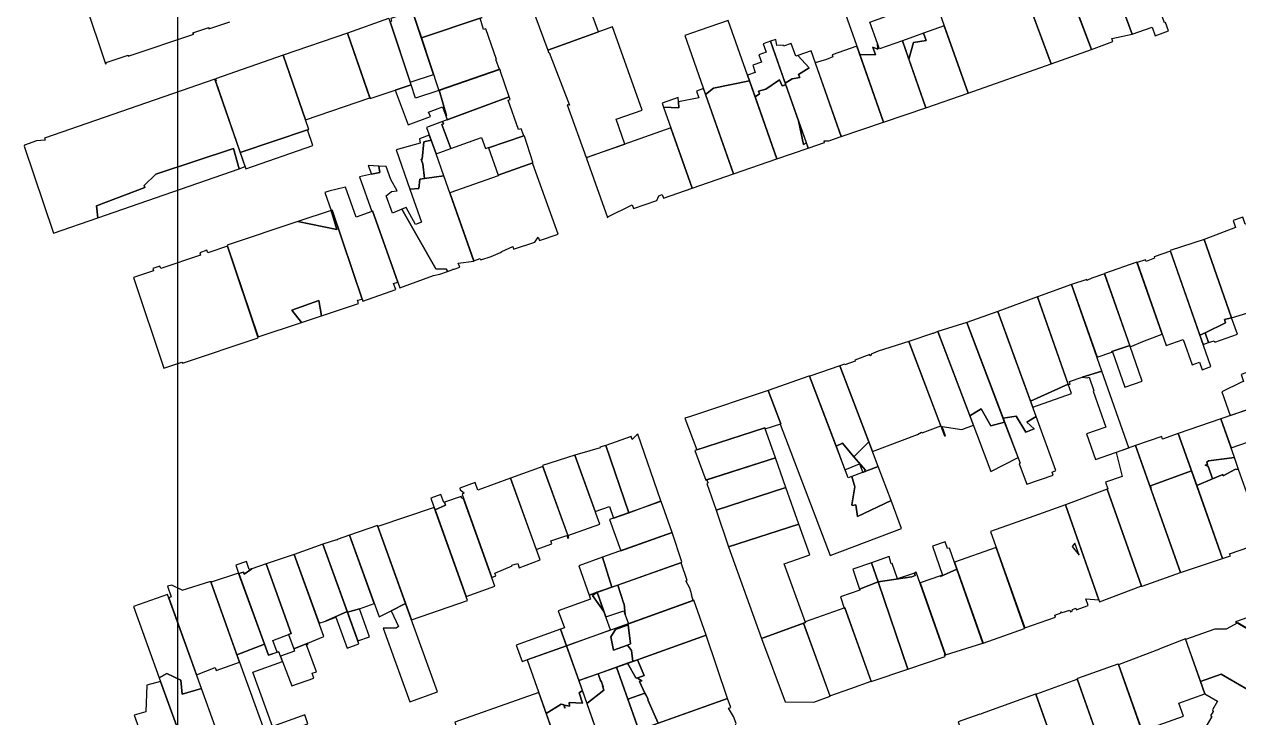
# Model space of a CAD drawing. Header units: metres. Extents: x -20 to 432, y -24 to 322.
# Drawn here: x -19.8 to 137.3, y 91 to 180.8 of the extents above; entities that cross this region are included whole.
import ezdxf

# ---------------------------------------------------------------- set-up
doc = ezdxf.new("R2010")
doc.units = ezdxf.units.M

msp = doc.modelspace()

# ---------------------------------------------------------------- linework, layer by layer
for points in [[(0, 0), (400, 0), (400, 300), (0, 300)], [(120.3984, 194.0938), (121.3125, 192.5625), (121.8984, 190.8125), (121.7734, 190.7813), (122.0469, 190.0625), (121.5781, 189.875), (120.3047, 189.3125), (120.2578, 189.4375), (119.9375, 189.3125), (123.5781, 179.4688), (126.1484, 180.4063), (126.5313, 179.2813), (128.25, 179.9063), (127.8594, 181), (127.7578, 180.9688), (122.8672, 194.8125), (122.1016, 194.7813), (121.8125, 195.0313), (121.9063, 194.75), (120.2031, 194.625), (120.3984, 194.0938)], [(112.9922, 191.625), (118.2813, 177.5), (121.0625, 178.5313), (120.9219, 178.9375), (123.5625, 179.5), (119.9375, 189.3125), (119.3125, 190.9688), (118.7734, 192.4375), (118.6172, 192.375), (118.5859, 192.4688), (112.9922, 191.625)], [(89.6797, 187.7188), (85.0703, 186.0938), (85.2344, 185.9063), (85.1172, 185.875), (88.3047, 176.8438), (90.3438, 176.8125), (89.9844, 177.7813), (90.625, 177.5313), (90.5938, 178.2813), (89.6172, 181.0313), (91.7656, 181.8125), (89.6797, 187.7188)], [(56.4141, 185.125), (58.7344, 186), (58.5547, 186.375), (46.2578, 181.9375), (47.9219, 177.4063), (54.4922, 179.7813), (53.6328, 182.125), (56.7422, 183.25), (56.3984, 184.2188), (56.4609, 184.2188), (56.4141, 185.125)], [(109.3047, 185.7813), (105.2578, 184.375), (103.1953, 186.3438), (102.8203, 186.125), (102.4531, 186.6875), (101.7578, 186.4063), (102.0625, 185.5), (98.0234, 184), (102.3125, 171.8438), (113.0938, 175.6563), (109.3047, 185.7813)], [(37.9141, 184.9375), (30.7734, 182.5625), (30.8359, 182.375), (30.6094, 182.5), (30.4219, 182.4375), (31.5547, 179.0313), (39.4141, 181.6563), (39.375, 181.7813), (39.2813, 181.9688), (38.2969, 185), (37.9219, 184.875), (37.9141, 184.9375)], [(118.2813, 177.5), (115.6797, 184.4375), (110.2344, 183.2813), (113.0938, 175.6563), (118.2813, 177.5)], [(27.5234, 181.0625), (30.1094, 173.2813), (33.1328, 174.2813), (30.4219, 182.4375), (27.5938, 181.5313), (27.7109, 181.1875), (27.5234, 181.0625)], [(30.2266, 172.9375), (27.3906, 181.4688), (27.3125, 181.5), (22, 179.5938), (24.9219, 171.1563), (30.2266, 172.9375)], [(33.8203, 172.1875), (41.6563, 174.9063), (41.1875, 176.1875), (41.2813, 176.2188), (39.9141, 180.1875), (39.6094, 180.0938), (39.1484, 181.5625), (31.5547, 179.0313), (33.8203, 172.1875)], [(74.0234, 173.4375), (71.2734, 181.25), (67.6641, 180), (65.6563, 179.3125), (68.3516, 171.6563), (69.3828, 172.5), (74.0234, 173.4375)], [(21.9844, 179.625), (13.6719, 176.75), (16.5781, 168.375), (24.8906, 171.25), (21.9844, 179.625)], [(50.7109, 170.3125), (50.4453, 170.3438), (52.9063, 163.5), (57.9063, 165.25), (56.7656, 168.4688), (60.1563, 169.6563), (56.2969, 180.4375), (47.9219, 177.4063), (48.0313, 177.0938), (48.0938, 177.125), (50.7109, 170.3125)], [(95.2422, 178.4063), (96.8906, 178.6563), (96.5625, 179.5938), (93.8125, 178.625), (94.6484, 176.25), (95.2422, 178.4063)], [(96.8906, 178.6563), (95.2422, 178.4063), (94.6484, 176.25), (96.8672, 169.9688), (102.3125, 171.8438), (99.2422, 180.5625), (96.5625, 179.5938), (96.8906, 178.6563)], [(78.7344, 172.9375), (76.75, 178.5625), (75.8047, 178.2188), (76.1875, 177.1563), (75.25, 176.8125), (75.5781, 175.875), (74.4453, 175.4688), (74.7813, 174.5313), (73.7656, 174.1563), (74.75, 171.375), (75.3359, 171.7813), (75.2031, 172.125), (76.125, 172.3438), (77.9297, 173.5938), (78.2734, 172.8125), (78.7344, 172.9375)], [(78.6484, 173.1563), (79.5313, 173.7188), (80.5391, 173.875), (80.3906, 174.25), (81.7656, 175.125), (80.3047, 176.7188), (80.0234, 176.625), (79.4375, 178.2813), (78.4219, 177.9375), (78.3828, 178.0625), (77.5469, 178), (77.4531, 178.8125), (76.75, 178.5625), (78.6484, 173.1563)], [(84.8281, 176.5313), (84.0078, 176.1875), (82.5313, 175.7813), (85.9141, 166.2188), (91.3906, 168.0938), (87.9141, 177.9375), (84.7266, 176.8125), (84.8281, 176.5313)], [(89.9844, 177.7813), (90.3438, 176.8125), (88.3047, 176.8438), (91.3906, 168.0938), (96.8672, 169.9688), (93.8125, 178.625), (90.8359, 177.5938), (90.5938, 178.2813), (90.625, 177.5313), (89.9844, 177.7813)], [(17, 167.1563), (13.6719, 176.75), (4.8984, 173.6875), (4.9922, 173.4375), (4.8984, 173.4375), (8.125, 164.1563), (16.8203, 167.0938), (17, 167.1563)], [(84.3125, 165.6563), (85.9141, 166.2188), (81.9922, 177.3125), (80.3047, 176.7188), (81.7656, 175.125), (80.3906, 174.25), (80.5391, 173.875), (79.5313, 173.7188), (78.6484, 173.1563), (81.625, 164.7188), (83.75, 165.4688), (83.6719, 165.6875), (84.3125, 165.6563)], [(33.8828, 172.2188), (34.8203, 168.9375), (34.7109, 168.9063), (34.8906, 168.4063), (42.9375, 171.375), (41.8125, 174.6563), (41.7813, 174.7813), (41.7344, 174.9375), (33.8828, 172.2188)], [(-2.7891, 161.3438), (7.2344, 164.6875), (7.9922, 162.0625), (8.7578, 162.3438), (4.8203, 173.6563), (-17.2031, 166), (-17.1172, 165.7813), (-18.2344, 165.6563), (-19.8281, 165.0938), (-19.8359, 165), (-16.0625, 153.7188), (-10.2969, 155.7188), (-10.5, 157.25), (-4.2187, 159.625), (-4.3047, 159.9063), (-2.7891, 161.3438)], [(34.8203, 168.9375), (33.8828, 172.2188), (33.8203, 172.1875), (30.8047, 171.1875), (30.2266, 172.9375), (28.1875, 172.25), (29.8516, 167.75), (32.7188, 168.8125), (32.5, 169.4063), (34.2891, 170.0625), (34.7109, 168.9063), (34.8203, 168.9375)], [(74.0234, 173.4375), (69.3828, 172.5), (68.3516, 171.6563), (71.9688, 161.4063), (77.5781, 163.3438), (74.0234, 173.4375)], [(81.625, 164.7188), (81.3906, 165.4063), (81.0156, 165.1875), (80.375, 168.2813), (78.7344, 172.9375), (78.2734, 172.8125), (77.9297, 173.5938), (76.125, 172.3438), (75.2031, 172.125), (75.3359, 171.7813), (74.75, 171.375), (77.5781, 163.3438), (81.625, 164.7188)], [(43.0625, 171.0313), (42.9375, 171.375), (34.2891, 168.1875), (34.4063, 167.875), (34.2109, 167.7813), (35.3672, 164.6875), (39.3516, 166.0938), (39.8438, 164.6875), (40.2266, 164.8125), (40.25, 164.75), (44.8281, 166.3438), (44.7656, 166.4375), (44.4688, 167.2188), (44.1172, 167.125), (42.7891, 170.9375), (43.0625, 171.0313)], [(64.8516, 170.7188), (64.8984, 169.9375), (62.9063, 170.0313), (66.6016, 159.5313), (71.9688, 161.4063), (68.0703, 172.4375), (67.1484, 172.125), (67.4688, 171.25), (64.8516, 170.7188)], [(64.8984, 169.9375), (64.8516, 170.7188), (64.8125, 171.2813), (62.7188, 170.5625), (62.9063, 170.0313), (64.8984, 169.9375)], [(34.2109, 167.7813), (34.4063, 167.875), (34.2891, 168.1875), (32.2188, 167.4063), (33.4531, 164), (35.3672, 164.6875), (34.2109, 167.7813)], [(81.0156, 165.1875), (81.3906, 165.4063), (80.375, 168.2813), (81.0156, 165.1875)], [(8.125, 164.1563), (8.8594, 162.0625), (17.5156, 165.0625), (16.8203, 167.0938), (8.125, 164.1563)], [(55.7188, 155.7813), (55.7031, 155.8438), (58.8516, 157.375), (59.0156, 156.9063), (62.0156, 157.9688), (62.2813, 158.5625), (62.7422, 158.7188), (62.8984, 158.25), (66.6016, 159.5313), (63.8438, 167.3438), (53.0391, 163.5313), (53.0703, 163.4688), (52.9375, 163.4063), (55.6641, 155.75), (55.7188, 155.7813)], [(28.2813, 164.5), (30.0703, 159.4375), (31.2344, 159.5), (31.375, 160.7188), (31.9688, 160.8125), (31.7344, 162.6875), (31.5234, 163.25), (31.6563, 163.2813), (31.8984, 165.5313), (32.8125, 165.7813), (32.5859, 166.4063), (31.3281, 165.9375), (31.3984, 165.375), (28.2813, 164.5)], [(31.5234, 163.25), (31.7344, 162.6875), (31.9688, 160.8125), (34.4531, 161.1563), (33.4531, 164), (32.8125, 165.7813), (31.8984, 165.5313), (31.6563, 163.2813), (31.5234, 163.25)], [(44.8906, 166.2813), (44.8281, 166.3438), (40.25, 164.75), (41.4922, 161.2188), (45.9844, 162.8125), (45.9766, 162.9063), (44.8906, 166.2813)], [(-10.2969, 155.7188), (7.9922, 162.0625), (7.2344, 164.6875), (-2.7891, 161.3438), (-4.3047, 159.9063), (-4.2187, 159.625), (-10.5, 157.25), (-10.2969, 155.7188)], [(25.2422, 156.5938), (28.7813, 146.625), (33.1328, 148.2188), (33.9531, 148.4063), (34.9219, 148.75), (34.8281, 149.0625), (33.4219, 149.0938), (29.0156, 156.8125), (27.8203, 156.3125), (26.9922, 158.5625), (27.6953, 159.125), (28.4141, 159.1875), (27.6094, 160.6563), (27.0156, 162.3438), (26.0391, 162.4063), (26.1719, 161.5625), (25.0859, 161.3438), (23.5625, 161.0313), (25.1563, 156.5313), (25.2422, 156.5938)], [(26.0391, 162.4063), (24.6797, 162.4688), (25.0859, 161.3438), (26.1719, 161.5625), (26.0391, 162.4063)], [(41.9766, 151.3438), (43.3984, 152), (43.4688, 151.6563), (46.2344, 152.5625), (46.6953, 153.2188), (46.8438, 152.7813), (49.2734, 153.5938), (45.9766, 162.7188), (45.9844, 162.8125), (41.4922, 161.2188), (41.5156, 161.1563), (35.2344, 158.9375), (38.3359, 150.1563), (39.1719, 150.4375), (39.2344, 150.25), (40.6094, 150.7188), (41.8203, 151.2188), (41.9766, 151.3438)], [(29.0156, 156.8125), (33.4219, 149.0938), (34.8281, 149.0625), (34.9219, 148.75), (35.6094, 149), (35.5859, 149.0625), (35.7969, 149.0625), (36.5234, 149.3125), (36.3281, 149.8438), (38.3516, 150.0938), (34.4531, 161.1563), (31.9688, 160.8125), (31.375, 160.7188), (31.2344, 159.5), (30.0703, 159.4375), (31.5859, 155.125), (30.7891, 154.8438), (29.5859, 157.0625), (29.0156, 156.8125)], [(20.0313, 156.6875), (23.9688, 144.9063), (28.2656, 146.4375), (27.9531, 147.2188), (28.5078, 147.375), (25.2422, 156.5938), (25.1563, 156.5313), (23.1172, 155.8125), (21.7344, 159.6875), (19.6016, 159.1563), (19.0547, 158.9688), (19.8828, 156.6563), (20.0313, 156.6875)], [(14.8125, 143.75), (18.3047, 145), (18.625, 143), (23.4141, 144.625), (23.2969, 145.0313), (23.8906, 145.1563), (20.0313, 156.6875), (19.8906, 156.6563), (20.6172, 154.1875), (15.5781, 155.2188), (6.4375, 152.1563), (10.4141, 140.2813), (16.0391, 142.1563), (14.8125, 143.75)], [(15.5781, 155.2188), (20.6172, 154.1875), (19.8906, 156.6563), (15.5781, 155.2188)], [(141.8281, 144.4063), (138.2969, 154.9375), (138.2031, 154.9063), (137.8672, 155.8125), (136.6094, 155.3438), (136.9375, 154.4375), (132.8594, 152.9063), (136.4297, 142.75), (141.8281, 144.4063)], [(133.0234, 140.8125), (135.6563, 142.0938), (135.5, 142.5313), (136.4297, 142.75), (132.8594, 152.9063), (128.4766, 151.4688), (132.3281, 140.5), (133.0234, 140.8125)], [(0.5547, 137.0313), (0.6563, 136.9063), (10.4453, 140.1563), (6.4766, 152.0313), (3.9141, 151.1875), (3.8047, 151.5), (2.875, 151.1875), (2.9844, 150.875), (-2.1797, 149.1563), (-2.2891, 149.4688), (-3.2187, 149.1563), (-3.1094, 148.8438), (-5.6875, 148), (-1.7812, 136.25), (0.5547, 137.0313)], [(125.2813, 150.2813), (124.2031, 149.9063), (127.9609, 139.1875), (130.1797, 139.9688), (131.3438, 136.6563), (132.2813, 137), (132.6172, 136.0313), (133.75, 136.4375), (128.5, 151.4063), (126.3906, 150.6563), (126.4375, 150.5), (125.3594, 150.0625), (125.2813, 150.2813)], [(119.9766, 148.5), (123.3125, 139), (125.1563, 139.7813), (127.4609, 140.625), (124.1797, 149.9688), (119.9766, 148.5)], [(118.3359, 147.9063), (117.7109, 147.5938), (117.6719, 147.7188), (115.7031, 147.0625), (119.0078, 137.6563), (120.9375, 138.3125), (120.9141, 138.4063), (123.25, 139.1875), (119.9922, 148.4688), (118.3359, 147.9063)], [(115.2891, 134.125), (115.5469, 134.1875), (115.4297, 134.5313), (117.0703, 135.0625), (119.6406, 135.8438), (115.7031, 147.0625), (111.2969, 145.4688), (115.2891, 134.125)], [(18.3047, 145), (14.8125, 143.75), (16.0391, 142.1563), (18.625, 143), (18.3047, 145)], [(115.2734, 134.1563), (111.2969, 145.4688), (106.1563, 143.5938), (110.4063, 131.9688), (115.2734, 134.1563)], [(109.8047, 127.9375), (110.8594, 128.4063), (109.9063, 129.25), (111.1328, 129.9688), (106.1563, 143.5938), (102.1484, 142.1563), (106.8516, 129.75), (108.5469, 130.0313), (109.8047, 127.9375)], [(105.2813, 128.7813), (107.0391, 129.25), (102.1484, 142.1563), (98.4063, 140.9688), (102.5391, 130.0625), (104.0234, 130.9688), (105.2813, 128.7813)], [(135.6563, 142.0938), (133.0234, 140.8125), (133.4531, 139.5625), (134.1719, 139.7813), (134.2734, 139.5938), (137.1797, 140.625), (136.4297, 142.75), (135.5, 142.5313), (135.6563, 142.0938)], [(99.4141, 127.5), (98.9609, 128.6875), (101.4922, 128.2813), (103, 128.875), (98.4063, 140.9688), (97.8047, 140.75), (97.7109, 140.7188), (94.6484, 139.6875), (99.2891, 127.4688), (99.4141, 127.5)], [(133.4531, 139.5625), (133.0234, 140.8125), (132.3281, 140.5), (132.7422, 139.3125), (133.4531, 139.5625)], [(89.9453, 125.4375), (95.7891, 127.6563), (96.2813, 127.9375), (96.3672, 127.875), (98.7891, 128.7813), (94.6484, 139.6875), (90.6875, 138.4375), (89.7656, 138.0625), (89.7969, 137.9063), (89.6484, 137.8438), (89.5938, 138), (87.6719, 137.2813), (87.7188, 137.1563), (86.3594, 136.6563), (86.3203, 136.7813), (85.7266, 136.5625), (89.9453, 125.4375)], [(120.9141, 138.4063), (120.9375, 138.3125), (121.0156, 138.3438), (122.625, 133.7813), (124.8672, 134.5625), (123.25, 139.1875), (120.9141, 138.4063)], [(86.7813, 122.0313), (81.7891, 135.1875), (81.7266, 135.1875), (76.4609, 133.3438), (78.0938, 129.0313), (77.9922, 129), (84.4531, 112), (93.7109, 115.5), (92.3438, 119.125), (87.9922, 117.0313), (87.8125, 118.5313), (87.3203, 118.4688), (87.2734, 118.5625), (87.6563, 120.875), (87.2734, 122.2188), (86.7813, 122.0313)], [(85.2266, 126.125), (86.0781, 126.5313), (87.5469, 124.7813), (89.4688, 126.6875), (85.7266, 136.5625), (81.8516, 135.1875), (81.7891, 135.1875), (85.2266, 126.125)], [(123.1328, 125.9063), (119.6406, 135.8438), (117.0703, 135.0625), (117.7422, 134.9688), (118, 135.0625), (118.6172, 133.3125), (118.5156, 133.2813), (120.1563, 128.5938), (117.6406, 127.7188), (118.8047, 124.4063), (123.1328, 125.9063)], [(135.1797, 133.1563), (136.25, 130.0938), (140.3672, 131.5313), (138.8594, 135.8438), (137.6563, 135.4063), (137.9688, 134.5313), (137.7109, 134.4375), (135.1797, 133.1563)], [(110.6875, 131.1875), (115.6953, 132.9688), (115.2734, 134.1563), (110.4063, 131.9688), (110.6875, 131.1875)], [(66.3828, 130), (65.6563, 129.75), (67.1953, 125.6875), (76.0078, 128.5), (76.0469, 128.4063), (78.0938, 129.0313), (76.4609, 133.3438), (66.3828, 130)], [(108.7813, 124.6563), (107.0391, 129.25), (105.2813, 128.7813), (104.0234, 130.9688), (102.5391, 130.0625), (105.2734, 122.875), (108.7813, 124.6563)], [(139.6094, 123.8438), (139.6875, 123.625), (142.6641, 124.5625), (140.2109, 131.4688), (135.0156, 129.6875), (136.3594, 125.9063), (139.75, 127.0938), (140.75, 124.25), (139.6094, 123.8438)], [(106.8516, 129.75), (109.0625, 123.9375), (108.9141, 123.875), (109.9297, 121.2188), (113.3203, 122.4063), (113.1953, 122.7813), (113.6797, 123), (111.1328, 129.9688), (109.9063, 129.25), (110.8594, 128.4063), (109.8047, 127.9375), (108.5469, 130.0313), (106.8516, 129.75)], [(133.375, 123.4375), (133.4141, 123.5), (133.3984, 123.5625), (133.0078, 123.6875), (133.3281, 123.75), (133.2344, 124.0625), (133.4297, 124.25), (136.7891, 124.6563), (135.0156, 129.6875), (129.5313, 127.7813), (131.9063, 121.0625), (133.9453, 121.9063), (133.4375, 123.4375), (133.375, 123.4375)], [(59.5703, 127.6875), (59.4453, 127.625), (58.8516, 127), (58.7031, 127.4063), (55.4531, 126.25), (58.4219, 117.5313), (62.5313, 119.0625), (59.5703, 127.6875)], [(76.0078, 128.5), (66.9453, 125.5938), (68.3594, 121.75), (77.375, 124.625), (76.0078, 128.5)], [(126.0234, 120.5), (125.9297, 121), (131.2422, 122.9375), (129.5313, 127.7813), (127.5, 127.0625), (127.3906, 127.4063), (124.0078, 126.2188), (126.0234, 120.5)], [(53.3672, 125.5313), (51.4375, 124.9688), (54.0703, 117.6875), (55.8984, 118.3438), (56.4453, 116.8125), (58.4219, 117.5313), (55.4531, 126.25), (54.6563, 126), (54.6953, 125.9375), (53.3672, 125.5313)], [(89.0313, 123.0313), (87.5469, 124.7813), (86.0781, 126.5313), (85.2266, 126.125), (86.3672, 123.0938), (88.2734, 123.8438), (88.6875, 122.75), (88.8516, 122.8125), (89.0313, 123.0313)], [(87.5469, 124.7813), (89.0313, 123.0313), (88.8516, 122.8125), (90.6797, 123.5), (89.4688, 126.6875), (87.5469, 124.7813)], [(120.3359, 120.5938), (124.7656, 108.0313), (124.8438, 108.0313), (129.8203, 109.7813), (124.0078, 126.2188), (121.5, 125.3438), (122.2422, 122.2188), (120.1094, 121.4688), (120.4063, 120.625), (120.3359, 120.5938)], [(51.4375, 124.9688), (47.25, 123.6563), (50.5313, 114.5625), (54.6563, 116.0625), (51.4375, 124.9688)], [(68.6953, 121.4063), (68.5078, 121.3125), (69.7266, 117.875), (78.7422, 120.7813), (77.375, 124.625), (68.4844, 121.7813), (68.6953, 121.4063)], [(137.3359, 123.125), (136.7891, 124.6563), (133.4297, 124.25), (133.2344, 124.0625), (133.3281, 123.75), (133.0078, 123.6875), (133.3984, 123.5625), (133.4141, 123.5), (133.375, 123.4375), (133.4375, 123.4375), (133.9453, 121.9063), (135.2813, 122.4688), (135.3438, 122.2813), (136.9219, 123.1563), (137.3359, 123.125)], [(50.4922, 114.2188), (50.6328, 114.2813), (47.2891, 123.5313), (43.0938, 122), (46.4219, 112.75), (48.4297, 113.5), (48.3047, 113.9063), (50.375, 114.5625), (50.4922, 114.2188)], [(87.3203, 118.4688), (87.8125, 118.5313), (87.9922, 117.0313), (92.3438, 119.125), (90.6797, 123.5), (87.2734, 122.2188), (87.6563, 120.875), (87.2734, 118.5625), (87.3203, 118.4688)], [(125.9297, 121), (126.0234, 120.5), (129.8203, 109.7813), (135.2578, 111.5938), (131.2422, 122.9375), (125.9297, 121)], [(137.3359, 123.125), (136.9219, 123.1563), (135.3438, 122.2813), (135.2813, 122.4688), (133.9453, 121.9063), (131.9063, 121.0625), (135.2578, 111.5938), (136.2656, 111.9375), (136.1719, 112.2188), (140.0313, 113.5313), (140.1641, 113.2188), (140.1016, 113.5625), (140.6953, 113.4063), (140.7656, 113.4375), (137.3359, 123.125)], [(37.0938, 120.0938), (36.8203, 119.875), (40.6797, 109.1563), (41.2109, 109.3438), (41.0859, 109.6875), (43.3047, 110.6563), (43.2813, 110.7188), (43.6797, 110.8438), (43.8984, 110.9063), (44.0313, 110.9688), (44.2109, 110.4063), (46.9141, 111.4063), (43.0938, 122), (38.875, 120.4375), (38.5078, 121.4375), (36.5156, 120.7188), (36.5938, 120.5), (37.0938, 120.0938)], [(33.3281, 117.9063), (34.6875, 118.5), (34.5625, 118.875), (34.4531, 118.8438), (34.0938, 119.875), (32.7656, 119.4063), (33.1328, 118.4063), (33.2266, 118.1875), (33.3281, 117.9063)], [(36.7969, 119.375), (36.7031, 119.625), (34.5625, 118.875), (34.6875, 118.5), (33.3281, 117.9063), (37.3516, 106.6875), (41.0859, 108.0313), (36.9609, 119.4375), (36.7969, 119.375)], [(78.7422, 120.7813), (69.7266, 117.875), (71.3125, 113.0938), (80.4219, 116.0313), (78.7422, 120.7813)], [(124.7656, 108.0313), (120.3359, 120.5938), (114.9141, 118.5313), (119.3359, 106), (124.6797, 108.0313), (124.7656, 108.0313)], [(33.2266, 118.1875), (25.9141, 115.75), (30.2734, 103.6563), (37.5313, 106.1563), (33.2266, 118.1875)], [(62.6094, 118.9688), (62.5703, 119), (55.9297, 116.6563), (57.375, 112.5938), (64.0391, 114.9688), (62.6094, 118.9688)], [(109.6719, 102.625), (113.6406, 104), (113.5313, 104.2813), (114.3828, 104.5625), (114.3281, 104.6875), (114.5, 104.5938), (115.5, 104.9063), (115.5781, 104.6875), (115.7734, 104.7813), (115.8281, 105), (116.2813, 105.1563), (116.2891, 104.9375), (117.8672, 105.5), (117.5547, 106.375), (119.25, 106.25), (114.9141, 118.5313), (110.8281, 117.0625), (105.2266, 115.0938), (109.6719, 102.625)], [(29.5156, 105.7813), (25.8594, 115.875), (22.2656, 114.625), (26.0859, 104.0313), (27.6406, 104.8438), (29.5156, 105.7813)], [(56.2031, 107.875), (65.2344, 111.0938), (65.2891, 111.1875), (64.0391, 114.9688), (55.0078, 111.75), (56.2031, 107.875)], [(81.2734, 103.3125), (78.5234, 110.9063), (81.8203, 112.0625), (80.4219, 116.0313), (71.3125, 113.0938), (72.8438, 108.8125), (75.6016, 101.25), (81.2734, 103.3125)], [(21.9531, 104.75), (18.8125, 113.4375), (15.1016, 112.125), (18.3281, 103.2188), (19.1563, 103.5), (21.9531, 104.75)], [(20.5547, 114.0313), (18.8125, 113.4375), (21.9844, 104.6563), (23.5547, 105.0938), (25.4609, 105.7813), (22.2578, 114.625), (20.6641, 114.0625), (20.6875, 114), (20.5703, 113.9688), (20.5547, 114.0313)], [(98.7578, 109.2813), (100.8672, 110.2188), (99.9063, 112.9375), (99.6641, 112.9063), (99.3438, 113.75), (97.6953, 113.1875), (99, 109.4375), (98.7344, 109.3438), (98.7578, 109.2813)], [(115.7891, 113.1563), (116.7031, 112.0313), (116.1484, 113.5938), (115.7891, 113.1563)], [(15.0391, 99.9063), (16.8672, 100.6563), (18.9453, 101.5), (15.1016, 112.125), (11.4609, 110.9063), (14.7188, 101.875), (14.375, 101.75), (15.0391, 99.9063)], [(53.2734, 106.8438), (56.2031, 107.875), (55.0078, 111.75), (51.9297, 110.6563), (53.2734, 106.8438)], [(95.375, 109.7188), (93.1875, 108.9688), (92.5078, 110.9375), (92.375, 110.9063), (92.1094, 111.8438), (89.8125, 111.0313), (90.6719, 108.5625), (95.0391, 109.2188), (95.4766, 109.4063), (95.375, 109.7188)], [(109.6406, 102.5625), (105.9453, 113.0313), (100.5547, 111.125), (104.2578, 100.625), (109.6094, 102.5313), (109.6406, 102.5625)], [(8.6172, 109.5625), (9.6328, 110.2813), (9.2734, 110.1875), (8.9375, 111.2188), (7.5625, 110.75), (7.9063, 109.7188), (7.9375, 109.6563), (8.5234, 109.8438), (8.6172, 109.5625)], [(9.6328, 110.2813), (8.6172, 109.5625), (8.5234, 109.8438), (7.9375, 109.6563), (11.7578, 99.0625), (12.8828, 99.4688), (12.3203, 101), (14.7188, 101.875), (11.4609, 110.9063), (9.6328, 110.2813)], [(66.5859, 106.9063), (66.3047, 107.75), (65.8047, 108.6875), (65.9609, 108.75), (65.1797, 111.0313), (65.2344, 111.0938), (56.9766, 108.1563), (57.7422, 105.7188), (57.8047, 105.75), (57.9531, 104.3125), (58.3672, 103.1563), (66.75, 106.1563), (66.5234, 106.9063), (66.5859, 106.9063)], [(89.8125, 111.0313), (87.3828, 110.2188), (88.2734, 107.625), (90.6719, 108.5625), (89.8125, 111.0313)], [(100.8672, 110.2188), (98.7578, 109.2813), (98.7344, 109.3438), (96.1094, 108.4375), (99.3828, 99.125), (104.2422, 100.6563), (100.8672, 110.2188)], [(-1.1484, 106.5), (2.4531, 96.5313), (4.8594, 97.5), (5, 97.0938), (8.0391, 98.1875), (4.2891, 108.5625), (4.1172, 108.5625), (0.5547, 107.4375), (0.5156, 107.5625), (-0.7578, 108.1563), (-1.2969, 108), (-0.8437, 106.625), (-1.1484, 106.5)], [(7.9063, 109.7188), (4.4609, 108.5938), (4.2891, 108.5625), (7.6953, 99.125), (11.2422, 100.5), (7.9063, 109.7188)], [(94.5391, 97.2813), (90.6719, 108.5625), (88.2734, 107.625), (88.3203, 107.5), (85.8047, 106.625), (86.2969, 105.1875), (86.3672, 105.2188), (89.7734, 95.6875), (94.5391, 97.2813)], [(99.375, 99.1563), (95.6172, 109.8125), (95.375, 109.7188), (95.4766, 109.4063), (95.0391, 109.2188), (90.6719, 108.5625), (94.5391, 97.2813), (99.3672, 98.9063), (99.2656, 99.125), (99.375, 99.1563)], [(151.3203, 108.4688), (136.9375, 103.4063), (146.8672, 97.625), (146.8984, 97.6563), (149.4844, 102.25), (149.5547, 102.1875), (151.2813, 105.3438), (151.1953, 105.4063), (151.8516, 106.5938), (151.9375, 106.5625), (152.2813, 107.1875), (151.3203, 108.4688)], [(0.4063, 95.8438), (0.5938, 94.0313), (3.0859, 94.7813), (-1.2969, 106.9375), (-5.7031, 105.375), (-2.375, 96.1563), (-1.3828, 96.7188), (0.4063, 95.8438)], [(55.1953, 104.75), (53.7188, 106.8125), (54.3203, 107.2188), (53.2734, 106.8438), (53.4531, 106.3438), (49.2813, 104.8438), (50.0781, 102.625), (49.5859, 102.4688), (50.3438, 100.3125), (56.0547, 102.3438), (55.1953, 104.75)], [(53.7188, 106.8125), (55.1953, 104.75), (54.3203, 107.2188), (53.7188, 106.8125)], [(57.9531, 104.3125), (57.8047, 105.75), (57.7422, 105.7188), (56.9766, 108.1563), (54.3125, 107.2188), (55.4531, 104.0313), (57.7656, 104.8438), (57.9531, 104.3125)], [(27.6406, 104.8438), (28.5859, 102.7813), (28.2813, 102.5625), (26.6016, 102.5938), (30.0469, 93.0625), (33.6406, 94.3438), (29.5156, 105.7813), (27.6406, 104.8438)], [(56.7734, 102.5938), (56.6641, 102.4063), (58.3047, 103), (58.6328, 100.5313), (58.25, 100.375), (58.7422, 99.6875), (58.9375, 98.2813), (68.4063, 101.6563), (66.8359, 106.1875), (56.7734, 102.5938)], [(21.9531, 104.75), (19.1563, 103.5), (20.5, 104), (21.9453, 99.9688), (23.4766, 100.5313), (21.9531, 104.75)], [(24.8594, 101.4688), (23.5547, 105.0938), (21.9844, 104.6563), (23.3281, 100.9375), (24.8594, 101.4688)], [(87.1563, 94.7813), (89.7578, 95.7188), (86.3672, 105.2188), (81.25, 103.4063), (81.2734, 103.3125), (81.0156, 103.2188), (84.4453, 93.8125), (87.1563, 94.7813)], [(44.6172, 98.2813), (50.3438, 100.3125), (49.5859, 102.4688), (43.8438, 100.375), (44.6172, 98.2813)], [(56.6641, 102.4063), (56.7734, 102.5938), (50.3438, 100.3125), (51.9375, 95.8125), (58.9375, 98.2813), (58.7422, 99.6875), (58.25, 100.375), (56.4375, 99.75), (56.0781, 101.4375), (56.6641, 102.4063)], [(56.6641, 102.4063), (56.0781, 101.4375), (56.4375, 99.75), (58.25, 100.375), (58.6328, 100.5313), (58.3047, 103), (56.6641, 102.4063)], [(78.6563, 93.0625), (82.3359, 93), (84.4609, 93.7813), (81.0156, 103.2188), (75.6016, 101.25), (78.6563, 93.0625)], [(141.4922, 93.9688), (142.7344, 93.0625), (142.4922, 92.3125), (143.6328, 91.6563), (143.6797, 91.6875), (145.3594, 94.75), (145.2891, 94.75), (146.8281, 97.5938), (137.2266, 103.25), (135.7109, 102.4375), (134.2734, 102.4688), (130.4766, 101.125), (132.3984, 95.6875), (135.0625, 96.625), (141.0313, 93.1563), (141.4922, 93.9688)], [(16.8672, 100.6563), (15.0391, 99.9063), (15.1563, 99.5938), (13.3203, 98.9375), (13.5938, 98.25), (14.7813, 95.0938), (17.6406, 96.125), (17.4219, 96.75), (17.9688, 96.9375), (16.7031, 100.4375), (16.9141, 100.5313), (16.8672, 100.6563)], [(60.5938, 93.9375), (60.9297, 93.375), (60.8828, 93.2813), (62.2266, 90.2813), (71.1953, 93.4688), (68.4063, 101.6563), (59.5391, 98.5), (60.375, 96.4375), (59.5938, 96.1563), (59.6641, 96), (60.1094, 95.7813), (59.8125, 95.6563), (60.4844, 94.1563), (60.5938, 93.9375)], [(124.9922, 89.3438), (130.2031, 91.1875), (129.5938, 92.875), (132.9688, 94.0625), (130.4453, 101.2188), (127.1484, 99.9063), (127.1016, 99.8438), (121.875, 97.875), (121.7969, 97.875), (124.9688, 88.9063), (125.125, 88.9688), (124.9922, 89.3438)], [(11.6094, 88.3125), (16.875, 90.1875), (16.4609, 91.3438), (12.2969, 89.8438), (9.7578, 96.875), (13.5938, 98.25), (13.3203, 98.9375), (13.0938, 99.5313), (11.7578, 99.0625), (11.2422, 100.5), (7.6953, 99.125), (11.6094, 88.3125)], [(50.0781, 92.625), (50.7266, 92.4688), (50.6875, 92.9375), (52.3984, 92.875), (51.9688, 94.2188), (52.3984, 94.5), (50.3438, 100.3125), (45.2344, 98.5), (47.7031, 91.5313), (49.6563, 92.75), (49.9922, 92.6563), (50.1406, 92.2188), (50.0781, 92.625)], [(54.9844, 95.0938), (55.1719, 94.5625), (52.9766, 92.8438), (56.1875, 83.7813), (56.2266, 83.6875), (61.2891, 85.1875), (65.1719, 86.5938), (65.5, 85.6875), (67.9063, 86.5625), (67.5781, 87.4688), (71.6406, 88.9375), (72.2969, 90.2188), (71.9766, 91.1563), (71.2969, 92.2188), (71.5938, 92.3125), (71.1953, 93.4688), (59.6953, 89.375), (56.8125, 97.5313), (54.4453, 96.6875), (54.7891, 95.6875), (54.8438, 95.75), (55.1094, 94.9688), (54.9844, 95.0938)], [(59.4531, 96.0938), (59.3125, 96.1563), (58.2344, 98.0313), (56.8125, 97.5313), (58.2813, 93.375), (60.4844, 94.1563), (59.8125, 95.6563), (60.1094, 95.7813), (59.6641, 96), (59.5938, 96.1563), (59.4531, 96.0938)], [(59.3125, 96.1563), (59.4531, 96.0938), (59.5938, 96.1563), (60.375, 96.4375), (59.5391, 98.5), (58.2344, 98.0313), (59.3125, 96.1563)], [(125.5547, 87.2188), (121.7969, 97.875), (121.7109, 97.9063), (116.4844, 96.0625), (116.4375, 96), (120.2031, 85.3438), (125.5547, 87.2188)], [(6.1797, 84.5625), (6.125, 84.75), (6.6563, 84.9063), (3.0859, 94.7813), (0.5938, 94.0313), (0.4063, 95.8438), (-1.3828, 96.7188), (-2.375, 96.1563), (2.3047, 83.1875), (6.1797, 84.5625)], [(55.1719, 94.5625), (54.9844, 95.0938), (55.1094, 94.9688), (54.8438, 95.75), (54.7891, 95.6875), (54.4453, 96.6875), (51.9375, 95.8125), (52.9766, 92.8438), (55.1719, 94.5625)], [(115.1094, 82.6875), (117.8438, 83.6563), (117.5781, 84.1563), (120.2188, 85.2813), (116.4375, 96), (116.3906, 95.9375), (111.1719, 94.0313), (111.1094, 94.0313), (115.1094, 82.6875)], [(-3.9844, 95.2188), (-4.1094, 91.75), (-5.6172, 91.3125), (-2.1172, 81.625), (2.3047, 83.1875), (-2.2031, 95.6875), (-3.9844, 95.2188)], [(50.7266, 92.4688), (50.0781, 92.625), (50.1406, 92.2188), (49.9922, 92.6563), (49.6563, 92.75), (47.7031, 91.5313), (51.0625, 82), (56.1875, 83.7813), (52.3984, 94.5), (51.9688, 94.2188), (52.3984, 92.875), (50.6875, 92.9375), (50.7266, 92.4688)], [(40.2266, 78.1875), (51.0625, 82), (46.7422, 94.25), (35.9063, 90.4063), (40.2266, 78.1875)], [(60.9297, 93.375), (60.5938, 93.9375), (60.4844, 94.1563), (58.2813, 93.375), (59.6953, 89.375), (62.2266, 90.2813), (60.8828, 93.2813), (60.9297, 93.375)], [(103.9609, 91.4063), (103.8359, 91.4375), (101.0469, 90.4375), (105.3828, 78.1875), (115.5703, 81.4063), (111.1094, 94.0313), (111.0547, 94.0313), (104.0234, 91.5), (103.9609, 91.4063)]]:
    msp.add_lwpolyline(points, close=True)
for points in [[(-11.9844, 183.625), (-9.3125, 175.625), (-9.1953, 175.6875), (-9.2422, 175.8125), (-6.4062, 176.7813), (-6.375, 176.625), (2.0938, 179.5), (2, 179.6563), (4.0391, 180.3438), (4.0391, 180.1563), (6.75, 181.0625)], [(143.6328, 91.6563), (135.0625, 96.625), (132.3984, 95.6875), (132.9688, 94.0625), (134.6016, 93.125), (133.9531, 92), (134.0313, 91.7813), (133.7109, 91.2188), (133.8828, 91.125), (132.4844, 88.75), (132.4844, 88.75), (132.3125, 88.8438), (132.0547, 88.4063), (131.8984, 88.4688), (129.0547, 83.5938), (136.4844, 79.25), (136.875, 79.9375), (136.7578, 80), (138.125, 82.375)]]:
    msp.add_lwpolyline(points)

doc.saveas('drawing.dxf')
